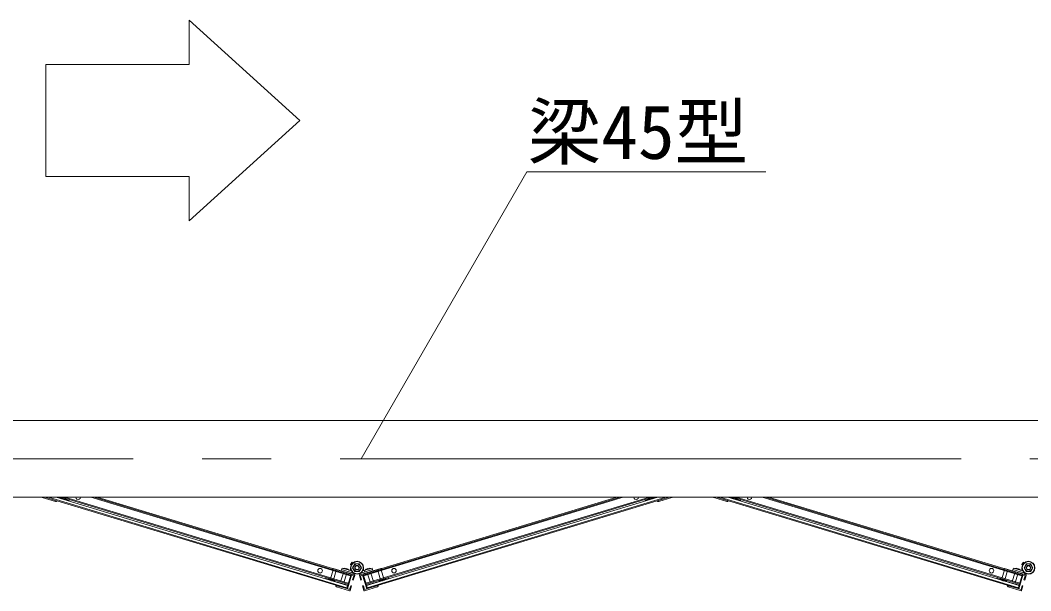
# Model space of a CAD drawing. Units: millimetres, scale not verified. Extents: x -10062 to 10062, y -16938 to 16938.
# Drawn here: x -2896 to -1577, y 13765 to 14510 of the extents above; entities that cross this region are included whole.
import ezdxf
from ezdxf.enums import TextEntityAlignment as Align

# ---------------------------------------------------------------- set-up
doc = ezdxf.new("R2010")
doc.units = ezdxf.units.MM
doc.header["$LTSCALE"] = 90
doc.linetypes.add('CHAIN2', pattern=[12, 9, -1, 1, -1])
doc.linetypes.add('DASHED1', pattern=[1.8, 1.2, -0.6])
for name, color, linetype, lineweight in [('0-6_ﾎﾞﾙﾄ類', 134, 'Continuous', 18), ('1-6_通芯', 134, 'CHAIN2', 18), ('1-9_標準ﾊﾟﾈﾙ', 134, 'Continuous', 18), ('1-B_文字', 134, 'Continuous', 18), ('1-E_梁45', 134, 'Continuous', 18)]:
    doc.layers.add(name, color=color, linetype=linetype, lineweight=lineweight)
doc.styles.add('ＭＳ ゴシック', font='')
doc.styles.get('ＭＳ ゴシック').set_extended_font_data('MS Gothic')

msp = doc.modelspace()

# ---------------------------------------------------------------- linework, layer by layer
at = {"layer": '0-6_ﾎﾞﾙﾄ類'}
for p, q in [((-2459.38, 13790.58), (-2462.27, 13795.58)), ((-2453.62, 13800.58), (-2450.73, 13795.58)), ((-2450.73, 13795.58), (-2453.62, 13790.58)), ((-1583.39, 13790.58), (-1586.28, 13795.58)), ((-1577.61, 13800.58), (-1574.73, 13795.58)), ((-1574.73, 13795.58), (-1577.61, 13790.58)), ((-2453.62, 13790.58), (-2459.38, 13790.58)), ((-1577.61, 13790.58), (-1583.39, 13790.58))]:
    msp.add_line(p, q, dxfattribs=at)
for points in [[(-2462.27, 13795.58), (-2459.38, 13800.58), (-2453.62, 13800.58)], [(-1586.28, 13795.58), (-1583.39, 13800.58), (-1577.61, 13800.58)]]:
    msp.add_lwpolyline(points, dxfattribs=at)
for centre, radius in [((-2456.5, 13795.58), 4.9), ((-2456.5, 13795.58), 3), ((-2456.5, 13795.58), 2.46), ((-1580.5, 13795.58), 4.9), ((-1580.5, 13795.58), 3), ((-1580.5, 13795.58), 2.46)]:
    msp.add_circle(centre, radius, dxfattribs=at)
at = {"layer": '1-6_通芯'}
msp.add_line((-5718.5, 13937.5), (-211.5, 13937.5), dxfattribs=at)
at = {"layer": '1-9_標準ﾊﾟﾈﾙ'}
for p, q in [((-2867.14, 13887.08), (-2850.15, 13881.92)), ((-2862.31, 13887.5), (-2862.4, 13887.21)), ((-2862.4, 13887.21), (-2848.28, 13882.93)), ((-2859.22, 13887.5), (-2469.7, 13769.35)), ((-2847.16, 13887.5), (-2844.76, 13886.78)), ((-2844.76, 13886.78), (-2844.14, 13887.11)), ((-2841.99, 13887.5), (-2831.89, 13884.43)), ((-2837.86, 13887.5), (-2467.9, 13775.28)), ((-2831.89, 13884.43), (-2832.33, 13883)), ((-2803.75, 13887.5), (-2465.03, 13784.76)), ((-2109.25, 13887.5), (-2447.97, 13784.76)), ((-2075.14, 13887.5), (-2445.1, 13775.28)), ((-2053.78, 13887.5), (-2443.3, 13769.35)), ((-2071.01, 13887.5), (-2081.11, 13884.43)), ((-2081.11, 13884.43), (-2080.67, 13883)), ((-2068.24, 13886.78), (-2068.86, 13887.11)), ((-2065.83, 13887.5), (-2068.24, 13886.78)), ((-2050.61, 13887.21), (-2064.72, 13882.93)), ((-2045.86, 13887.08), (-2062.85, 13881.92)), ((-2050.69, 13887.5), (-2050.61, 13887.21)), ((-1991.13, 13887.08), (-1974.15, 13881.92)), ((-1986.31, 13887.5), (-1986.4, 13887.21)), ((-1986.4, 13887.21), (-1972.28, 13882.93)), ((-1983.22, 13887.5), (-1593.7, 13769.35)), ((-1971.16, 13887.5), (-1968.76, 13886.78)), ((-1968.76, 13886.78), (-1968.14, 13887.11)), ((-1966, 13887.5), (-1955.89, 13884.43)), ((-1961.87, 13887.5), (-1591.9, 13775.28)), ((-1955.89, 13884.43), (-1956.32, 13883)), ((-1927.75, 13887.5), (-1589.02, 13784.76)), ((-2835.2, 13883.87), (-2832.33, 13883)), ((-2077.8, 13883.87), (-2080.67, 13883)), ((-1959.19, 13883.87), (-1956.32, 13883)), ((-2488.6, 13793.16), (-2488.31, 13794.12)), ((-2464.68, 13785.9), (-2488.6, 13793.16)), ((-2487.69, 13794.45), (-2459.93, 13786.04)), ((-2463.46, 13802.38), (-2465.18, 13799.93)), ((-2465.06, 13799.23), (-2464.38, 13798.76)), ((-2465, 13795.58), (-2465, 13791.75)), ((-2462.06, 13802.01), (-2462.76, 13802.51)), ((-2425.31, 13794.45), (-2453.07, 13786.04)), ((-2448.32, 13785.9), (-2424.4, 13793.16)), ((-2448, 13795.58), (-2448, 13791.75)), ((-2447.39, 13791.93), (-2446.8, 13790.02)), ((-2424.4, 13793.16), (-2424.69, 13794.12)), ((-1612.6, 13793.16), (-1612.31, 13794.12)), ((-1588.68, 13785.9), (-1612.6, 13793.16)), ((-1611.68, 13794.45), (-1583.94, 13786.04)), ((-1587.46, 13802.38), (-1589.18, 13799.93)), ((-1589.06, 13799.23), (-1588.38, 13798.76)), ((-1589, 13795.58), (-1589, 13791.75)), ((-1586.06, 13802.01), (-1586.76, 13802.51)), ((-2496.96, 13782.84), (-2497.39, 13781.4)), ((-2494.52, 13780.54), (-2497.39, 13781.4)), ((-2468.25, 13774.13), (-2496.96, 13782.84)), ((-2464.68, 13785.9), (-2468.25, 13774.13)), ((-2462.37, 13779.72), (-2461.42, 13779.43)), ((-2459.6, 13785.41), (-2461.42, 13779.43)), ((-2453.4, 13785.41), (-2451.58, 13779.43)), ((-2450.63, 13779.72), (-2451.58, 13779.43)), ((-2448.32, 13785.9), (-2444.75, 13774.13)), ((-2444.75, 13774.13), (-2416.04, 13782.84)), ((-2418.48, 13780.54), (-2415.61, 13781.4)), ((-2416.04, 13782.84), (-2415.61, 13781.4)), ((-1620.95, 13782.84), (-1621.39, 13781.4)), ((-1618.52, 13780.54), (-1621.39, 13781.4)), ((-1592.24, 13774.13), (-1620.95, 13782.84)), ((-1588.68, 13785.9), (-1592.24, 13774.13)), ((-1586.38, 13779.72), (-1585.41, 13779.43)), ((-1583.6, 13785.41), (-1585.41, 13779.43)), ((-2484.95, 13777.63), (-2485.29, 13778.25)), ((-2468.68, 13772.7), (-2484.95, 13777.63)), ((-2470.05, 13768.2), (-2484.16, 13772.48)), ((-2466.18, 13765.45), (-2483.16, 13770.61)), ((-2468.68, 13772.7), (-2470.05, 13768.2)), ((-2463.74, 13771.77), (-2465.55, 13765.8)), ((-2464.7, 13772.06), (-2463.74, 13771.77)), ((-2448.31, 13772.06), (-2449.26, 13771.77)), ((-2449.26, 13771.77), (-2447.45, 13765.8)), ((-2446.82, 13765.45), (-2429.84, 13770.61)), ((-2444.32, 13772.7), (-2428.05, 13777.63)), ((-2444.32, 13772.7), (-2442.95, 13768.2)), ((-2442.95, 13768.2), (-2428.84, 13772.48)), ((-2428.05, 13777.63), (-2427.71, 13778.25)), ((-1608.95, 13777.63), (-1609.28, 13778.25)), ((-1592.68, 13772.7), (-1608.95, 13777.63)), ((-1594.04, 13768.2), (-1608.17, 13772.48)), ((-1590.17, 13765.45), (-1607.17, 13770.61)), ((-1592.68, 13772.7), (-1594.04, 13768.2)), ((-1587.74, 13771.77), (-1589.55, 13765.8)), ((-1588.7, 13772.06), (-1587.74, 13771.77))]:
    msp.add_line(p, q, dxfattribs=at)
at = {"layer": '1-9_標準ﾊﾟﾈﾙ', "linetype": 'DASHED1'}
for p, q in [((-2841.55, 13887.37), (-2841.84, 13886.41)), ((-2841.52, 13887.5), (-2841.55, 13887.37)), ((-2837.53, 13886.15), (-2837.83, 13885.19)), ((-2837.12, 13887.5), (-2837.53, 13886.15)), ((-2075.88, 13887.5), (-2075.46, 13886.15)), ((-2075.46, 13886.15), (-2075.18, 13885.19)), ((-2071.49, 13887.5), (-2071.45, 13887.37)), ((-2071.45, 13887.37), (-2071.16, 13886.41)), ((-1965.56, 13887.37), (-1965.84, 13886.41)), ((-1965.51, 13887.5), (-1965.56, 13887.37)), ((-1961.53, 13886.15), (-1961.82, 13885.19)), ((-1961.13, 13887.5), (-1961.53, 13886.15)), ((-2487.74, 13792.9), (-2491.31, 13781.13)), ((-2425.26, 13792.9), (-2421.69, 13781.13)), ((-1611.74, 13792.9), (-1615.31, 13781.13)), ((-2491.31, 13781.13), (-2491.6, 13780.17)), ((-2487.29, 13779.91), (-2487.58, 13778.95)), ((-2483.72, 13791.68), (-2487.29, 13779.91)), ((-2474.34, 13788.84), (-2477.92, 13777.06)), ((-2473.91, 13790.27), (-2474.34, 13788.84)), ((-2470.32, 13787.61), (-2473.89, 13775.85)), ((-2469.89, 13789.05), (-2470.32, 13787.61)), ((-2443.11, 13789.05), (-2442.68, 13787.61)), ((-2442.68, 13787.61), (-2439.11, 13775.85)), ((-2439.09, 13790.27), (-2438.66, 13788.84)), ((-2438.66, 13788.84), (-2435.09, 13777.06)), ((-2429.28, 13791.68), (-2425.71, 13779.91)), ((-2425.71, 13779.91), (-2425.42, 13778.95)), ((-2421.69, 13781.13), (-2421.4, 13780.17)), ((-1615.31, 13781.13), (-1615.6, 13780.17)), ((-1611.29, 13779.91), (-1611.59, 13778.95)), ((-1607.72, 13791.68), (-1611.29, 13779.91)), ((-1598.35, 13788.84), (-1601.91, 13777.06)), ((-1597.9, 13790.27), (-1598.35, 13788.84)), ((-1594.32, 13787.61), (-1597.9, 13775.85)), ((-1593.89, 13789.05), (-1594.32, 13787.61))]:
    msp.add_line(p, q, dxfattribs=at)
at = {"layer": '1-9_標準ﾊﾟﾈﾙ'}
for points in [[(-2862.31, 13887.5), (-2862.4, 13887.21), (-2470.05, 13768.2), (-2464.33, 13787.06), (-2795.49, 13887.5)], [(-2859.22, 13887.5), (-2469.7, 13769.35), (-2468.83, 13772.22), (-2848.89, 13887.5)], [(-2835.2, 13883.87), (-2835.53, 13884.49), (-2844.14, 13887.11)], [(-2841.99, 13887.5), (-2468.25, 13774.13), (-2464.68, 13785.9), (-2799.62, 13887.5)], [(-2050.69, 13887.5), (-2050.61, 13887.21), (-2442.95, 13768.2), (-2448.68, 13787.06), (-2117.51, 13887.5)], [(-2071.01, 13887.5), (-2444.75, 13774.13), (-2448.32, 13785.9), (-2113.38, 13887.5)], [(-2053.78, 13887.5), (-2443.3, 13769.35), (-2444.17, 13772.22), (-2064.11, 13887.5)], [(-2077.8, 13883.87), (-2077.47, 13884.49), (-2068.86, 13887.11)], [(-1986.31, 13887.5), (-1986.4, 13887.21), (-1594.04, 13768.2), (-1588.33, 13787.06), (-1919.48, 13887.5)], [(-1983.22, 13887.5), (-1593.7, 13769.35), (-1592.83, 13772.22), (-1972.88, 13887.5)], [(-1959.19, 13883.87), (-1959.53, 13884.49), (-1968.14, 13887.11)], [(-1966, 13887.5), (-1592.24, 13774.13), (-1588.68, 13785.9), (-1923.62, 13887.5)], [(-2463.91, 13791.42), (-2476.14, 13795.13), (-2476.72, 13793.22), (-2461.22, 13788.51)], [(-2449.09, 13791.42), (-2436.86, 13795.13), (-2436.27, 13793.22), (-2451.78, 13788.51)], [(-1587.91, 13791.42), (-1600.15, 13795.13), (-1600.72, 13793.22), (-1585.22, 13788.51)], [(-2494.52, 13780.54), (-2493.9, 13780.87), (-2485.29, 13778.25)], [(-2464.7, 13772.06), (-2466.22, 13767.04), (-2469.09, 13767.91), (-2463.72, 13785.61), (-2460.85, 13784.74), (-2462.37, 13779.72)], [(-2448.31, 13772.06), (-2446.78, 13767.04), (-2443.91, 13767.91), (-2449.28, 13785.61), (-2452.15, 13784.74), (-2450.63, 13779.72)], [(-2418.48, 13780.54), (-2419.1, 13780.87), (-2427.71, 13778.25)], [(-1618.52, 13780.54), (-1617.89, 13780.87), (-1609.28, 13778.25)], [(-1588.7, 13772.06), (-1590.22, 13767.04), (-1593.09, 13767.91), (-1587.72, 13785.61), (-1584.85, 13784.74), (-1586.38, 13779.72)]]:
    msp.add_lwpolyline(points, dxfattribs=at)
for points in [[(-2461.41, 13788.57), (-2476.72, 13793.22), (-2477.3, 13791.3), (-2461.99, 13786.66)], [(-2436.27, 13793.22), (-2451.59, 13788.57), (-2451.01, 13786.66), (-2435.7, 13791.3)], [(-1585.41, 13788.57), (-1600.72, 13793.22), (-1601.31, 13791.3), (-1585.99, 13786.66)]]:
    msp.add_lwpolyline(points, close=True, dxfattribs=at)
for centre, radius in [((-2504.74, 13791.63), 3), ((-2456.5, 13795.58), 8.5), ((-2456.5, 13795.58), 8), ((-2408.26, 13791.63), 3), ((-1628.74, 13791.63), 3), ((-1580.5, 13795.58), 8.5), ((-1580.5, 13795.58), 8)]:
    msp.add_circle(centre, radius, dxfattribs=at)
for centre, radius, start, end in [((-2866.99, 13887.56), 0.504, 186.67673, 253.12627), ((-2837.65, 13892.98), 8.5, 225.054, 281.199), ((-2820.54, 13887.41), 3, 178.408, 1.592), ((-2092.46, 13887.41), 3, 178.408, 1.592), ((-2075.35, 13892.98), 8.5, 258.801, 314.946), ((-2046.01, 13887.56), 0.504, 286.87373, 353.32327), ((-1990.99, 13887.56), 0.504, 186.67673, 253.12627), ((-1961.66, 13892.98), 8.5, 225.054, 281.199), ((-1944.53, 13887.41), 3, 178.408, 1.592), ((-2849.72, 13883.36), 1.5, 253.12627, 343.12627), ((-2063.29, 13883.36), 1.5, 196.87373, 286.87373), ((-1973.72, 13883.36), 1.5, 253.12627, 343.12627), ((-2487.83, 13793.98), 0.504, 73.12627, 163.12627), ((-2472.91, 13786.32), 8.5, 45.054, 101.199), ((-2464.77, 13799.64), 0.504, 145, 235), ((-2463.05, 13802.09), 0.504, 55, 145), ((-2440.09, 13786.32), 8.5, 78.801, 134.946), ((-2425.17, 13793.98), 0.504, 16.87373, 106.87373), ((-1611.83, 13793.98), 0.504, 73.12627, 163.12627), ((-1596.92, 13786.32), 8.5, 45.054, 101.199), ((-1588.77, 13799.64), 0.504, 145, 235), ((-1587.05, 13802.09), 0.504, 55, 145), ((-2487.41, 13786.74), 8.5, 225.054, 281.199), ((-2460.08, 13785.55), 0.504, 343.12627, 73.12627), ((-2452.92, 13785.55), 0.504, 106.87373, 196.87373), ((-2425.59, 13786.74), 8.5, 258.801, 314.946), ((-1611.41, 13786.74), 8.5, 225.054, 281.199), ((-1584.08, 13785.55), 0.504, 343.12627, 73.12627), ((-2482.73, 13772.04), 1.5, 163.12627, 253.12627), ((-2466.03, 13765.94), 0.504, 253.12627, 343.12627), ((-2446.97, 13765.94), 0.504, 196.87373, 286.87373), ((-2430.27, 13772.04), 1.5, 286.87373, 16.87373), ((-1606.72, 13772.04), 1.5, 163.12627, 253.12627), ((-1590.03, 13765.94), 0.504, 253.12627, 343.12627)]:
    msp.add_arc(centre, radius, start, end, dxfattribs=at)
at = {"layer": '1-B_文字'}
msp.add_line((-2234.84, 14311.82), (-1923.34, 14311.82), dxfattribs=at)
msp.add_lwpolyline([(-2531.34, 14378.97), (-2675.75, 14509.74), (-2675.75, 14451.84), (-2862.4, 14451.84), (-2862.4, 14305.82), (-2675.75, 14305.82), (-2675.75, 14247.93)], close=True, dxfattribs=at)
msp.add_lwpolyline([(-2451.31, 13937.5), (-2235.2, 14311.82), (-2234.84, 14311.82)], dxfattribs=at)
at = {"layer": '1-E_梁45'}
msp.add_lwpolyline([(-5712.5, 13887.5), (-1012.5, 13887.5), (-1012.5, 13987.5), (-5712.5, 13987.5)], close=True, dxfattribs=at)

# ---------------------------------------------------------------- texts
at = {"layer": '1-B_文字', "style": 'ＭＳ ゴシック'}
msp.add_text('梁45型', height=70.38, dxfattribs=at).set_placement((-2233.84, 14307.72), align=Align.BOTTOM_LEFT)

doc.saveas('drawing.dxf')
